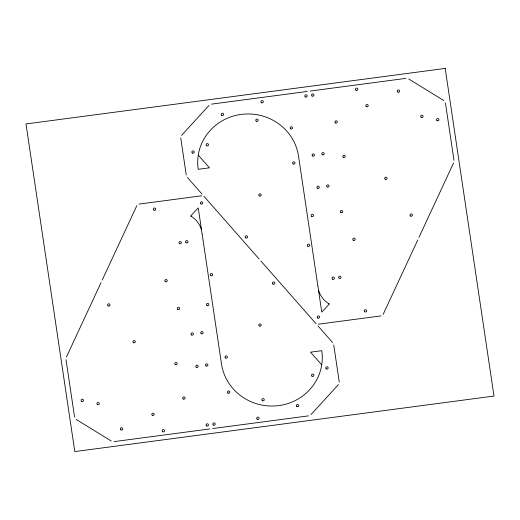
<?xml version="1.0" encoding="UTF-8"?>
<svg xmlns="http://www.w3.org/2000/svg" width="520" height="520" viewBox="0 0 520 520"><rect width="100%" height="100%" fill="white"/><g stroke="black" fill="none" stroke-linecap="round" stroke-linejoin="round"><path stroke-width="0.78" d="M66.417 357.045L101.062 282.562M102.219 280.072L136.819 205.692M383.182 314.308L417.781 239.928M418.938 237.439L453.583 162.955M181.539 135.395L209.034 105.404M310.967 414.596L338.462 384.605M211.51 104.13L307.333 91.435M310.141 91.065L405.957 78.377M139.042 204.087L201.643 195.8M318.357 324.2L380.959 315.913M114.042 441.623L209.859 428.935M212.667 428.565L308.49 415.87M408.72 78.962L443.911 100.646M191.087 216.268L190.658 216.002L198.244 207.903L201.468 229.567M328.913 303.732L329.342 303.999L321.757 312.097L318.533 290.433M76.089 419.354L111.28 441.038M198.406 155.272L209.463 167.817L198.211 169.312A50.674 48.711 4.1 0 1 241.169 114.406A50.674 48.711 4.1 0 1 298.506 156.026L317.856 285.896M321.594 364.728L310.538 352.183L321.789 350.688A50.674 48.711 4.1 0 1 278.831 405.594A50.674 48.711 4.1 0 1 221.494 363.974L202.144 234.104M187.415 177.483L202.04 194.109M203.879 196.203L259.077 258.954M260.923 261.047L316.121 323.798M317.961 325.891L332.586 342.518M318.747 290.459L317.87 285.994M201.253 229.541L202.131 234.006M445.432 102.921L453.973 160.258M333.749 345.007L339.261 382.025M180.739 137.976L186.251 174.993M66.027 359.743L74.568 417.079M191.119 216.229A24.161 23.224 4.1 0 1 201.377 229.508M328.881 303.771A24.161 23.224 4.1 0 1 318.624 290.492M445.198 68.425L26 123.948L74.802 451.575L494 396.051L445.198 68.425M307.814 246.272A1.209 1.163 4.1 0 0 309.692 245.401A1.209 1.163 4.1 0 0 307.964 244.264A1.209 1.163 4.1 0 0 307.814 246.272M353.308 240.247A1.209 1.163 4.1 0 0 355.186 239.375A1.209 1.163 4.1 0 0 353.457 238.238A1.209 1.163 4.1 0 0 353.308 240.247M165.341 281.671A1.209 1.163 4.1 0 0 167.225 280.807A1.209 1.163 4.1 0 0 165.49 279.669A1.209 1.163 4.1 0 0 165.341 281.671M210.834 275.646A1.209 1.163 4.1 0 0 212.713 274.781A1.209 1.163 4.1 0 0 210.983 273.644A1.209 1.163 4.1 0 0 210.834 275.646M81.608 401.31A1.209 1.163 4.1 0 0 83.486 400.446A1.209 1.163 4.1 0 0 81.757 399.308A1.209 1.163 4.1 0 0 81.608 401.31M97.442 404.599A1.209 1.163 4.1 0 0 99.327 403.735A1.209 1.163 4.1 0 0 97.591 402.597A1.209 1.163 4.1 0 0 97.442 404.599M120.887 429.858A1.209 1.163 4.1 0 0 122.772 428.994A1.209 1.163 4.1 0 0 121.037 427.856A1.209 1.163 4.1 0 0 120.887 429.858M152.341 415.266A1.209 1.163 4.1 0 0 154.226 414.401A1.209 1.163 4.1 0 0 152.49 413.263A1.209 1.163 4.1 0 0 152.341 415.266M162.689 431.724A1.209 1.163 4.1 0 0 164.573 430.853A1.209 1.163 4.1 0 0 162.838 429.715A1.209 1.163 4.1 0 0 162.689 431.724M183.177 399.009A1.209 1.163 4.1 0 0 185.055 398.144A1.209 1.163 4.1 0 0 183.326 397.007A1.209 1.163 4.1 0 0 183.177 399.009M206.577 425.913A1.209 1.163 4.1 0 0 208.462 425.041A1.209 1.163 4.1 0 0 206.726 423.904A1.209 1.163 4.1 0 0 206.577 425.913M213.33 425.016A1.209 1.163 4.1 0 0 215.215 424.144A1.209 1.163 4.1 0 0 213.48 423.007A1.209 1.163 4.1 0 0 213.33 425.016M227.968 393.081A1.209 1.163 4.1 0 0 229.853 392.21A1.209 1.163 4.1 0 0 228.118 391.072A1.209 1.163 4.1 0 0 227.968 393.081M257.218 419.204A1.209 1.163 4.1 0 0 259.103 418.334A1.209 1.163 4.1 0 0 257.368 417.196A1.209 1.163 4.1 0 0 257.218 419.204M262.36 400.699A1.209 1.163 4.1 0 0 264.238 399.828A1.209 1.163 4.1 0 0 262.509 398.691A1.209 1.163 4.1 0 0 262.36 400.699M296.861 406.556A1.209 1.163 4.1 0 0 298.74 405.685A1.209 1.163 4.1 0 0 297.011 404.547A1.209 1.163 4.1 0 0 296.861 406.556M312.019 376.181A1.209 1.163 4.1 0 0 313.898 375.317A1.209 1.163 4.1 0 0 312.169 374.179A1.209 1.163 4.1 0 0 312.019 376.181M326.281 368.907A1.209 1.163 4.1 0 0 328.159 368.043A1.209 1.163 4.1 0 0 326.43 366.906A1.209 1.163 4.1 0 0 326.281 368.907M364.754 311.798A1.209 1.163 4.1 0 0 366.639 310.928A1.209 1.163 4.1 0 0 364.904 309.79A1.209 1.163 4.1 0 0 364.754 311.798M225.518 357.994A1.209 1.163 4.1 0 0 227.403 357.13A1.209 1.163 4.1 0 0 225.667 355.992A1.209 1.163 4.1 0 0 225.518 357.994M206.044 365.95A1.209 1.163 4.1 0 0 207.928 365.079A1.209 1.163 4.1 0 0 206.2 363.942A1.209 1.163 4.1 0 0 206.044 365.95M196.319 367.237A1.209 1.163 4.1 0 0 198.205 366.366A1.209 1.163 4.1 0 0 196.469 365.228A1.209 1.163 4.1 0 0 196.319 367.237M175.279 364.65A1.209 1.163 4.1 0 0 177.164 363.779A1.209 1.163 4.1 0 0 175.428 362.642A1.209 1.163 4.1 0 0 175.279 364.65M133.432 342.661A1.209 1.163 4.1 0 0 135.31 341.79A1.209 1.163 4.1 0 0 133.582 340.652A1.209 1.163 4.1 0 0 133.432 342.661M191.51 334.951A1.209 1.163 4.1 0 0 193.394 334.081A1.209 1.163 4.1 0 0 191.666 332.943A1.209 1.163 4.1 0 0 191.51 334.951M201.24 333.658A1.209 1.163 4.1 0 0 203.119 332.793A1.209 1.163 4.1 0 0 201.389 331.656A1.209 1.163 4.1 0 0 201.24 333.658M259.324 325.988A1.209 1.163 4.1 0 0 261.209 325.117A1.209 1.163 4.1 0 0 259.474 323.98A1.209 1.163 4.1 0 0 259.324 325.988M317.714 318.026A1.209 1.163 4.1 0 0 319.592 317.161A1.209 1.163 4.1 0 0 317.863 316.024A1.209 1.163 4.1 0 0 317.714 318.026M339.151 278.304A1.209 1.163 4.1 0 0 341.029 277.44A1.209 1.163 4.1 0 0 339.3 276.302A1.209 1.163 4.1 0 0 339.151 278.304M332.54 279.182A1.209 1.163 4.1 0 0 334.425 278.311A1.209 1.163 4.1 0 0 332.69 277.173A1.209 1.163 4.1 0 0 332.54 279.182M272.928 284.057A1.209 1.163 4.1 0 0 274.814 283.192A1.209 1.163 4.1 0 0 273.078 282.055A1.209 1.163 4.1 0 0 272.928 284.057M206.986 305.519A1.209 1.163 4.1 0 0 208.864 304.655A1.209 1.163 4.1 0 0 207.136 303.517A1.209 1.163 4.1 0 0 206.986 305.519M177.769 309.394A1.209 1.163 4.1 0 0 179.654 308.522A1.209 1.163 4.1 0 0 177.918 307.385A1.209 1.163 4.1 0 0 177.769 309.394M108.102 305.89A1.209 1.163 4.1 0 0 109.987 305.019A1.209 1.163 4.1 0 0 108.251 303.882A1.209 1.163 4.1 0 0 108.102 305.89M153.894 210.119A1.209 1.163 4.1 0 0 155.773 209.255A1.209 1.163 4.1 0 0 154.044 208.111A1.209 1.163 4.1 0 0 153.894 210.119M179.498 243.607A1.209 1.163 4.1 0 0 181.383 242.743A1.209 1.163 4.1 0 0 179.647 241.605A1.209 1.163 4.1 0 0 179.498 243.607M186.102 242.736A1.209 1.163 4.1 0 0 187.987 241.865A1.209 1.163 4.1 0 0 186.251 240.728A1.209 1.163 4.1 0 0 186.102 242.736M245.713 237.861A1.209 1.163 4.1 0 0 247.598 236.99A1.209 1.163 4.1 0 0 245.863 235.853A1.209 1.163 4.1 0 0 245.713 237.861M259.317 195.93A1.209 1.163 4.1 0 0 261.203 195.065A1.209 1.163 4.1 0 0 259.467 193.928A1.209 1.163 4.1 0 0 259.317 195.93M200.935 203.892A1.209 1.163 4.1 0 0 202.813 203.021A1.209 1.163 4.1 0 0 201.084 201.883A1.209 1.163 4.1 0 0 200.935 203.892M192.368 153.01A1.209 1.163 4.1 0 0 194.246 152.139A1.209 1.163 4.1 0 0 192.517 151.001A1.209 1.163 4.1 0 0 192.368 153.01M206.629 145.737A1.209 1.163 4.1 0 0 208.507 144.865A1.209 1.163 4.1 0 0 206.778 143.728A1.209 1.163 4.1 0 0 206.629 145.737M221.786 115.362A1.209 1.163 4.1 0 0 223.672 114.491A1.209 1.163 4.1 0 0 221.936 113.353A1.209 1.163 4.1 0 0 221.786 115.362M256.288 121.219A1.209 1.163 4.1 0 0 258.167 120.354A1.209 1.163 4.1 0 0 256.438 119.216A1.209 1.163 4.1 0 0 256.288 121.219M261.423 102.713A1.209 1.163 4.1 0 0 263.308 101.849A1.209 1.163 4.1 0 0 261.573 100.711A1.209 1.163 4.1 0 0 261.423 102.713M290.68 128.837A1.209 1.163 4.1 0 0 292.558 127.972A1.209 1.163 4.1 0 0 290.829 126.835A1.209 1.163 4.1 0 0 290.68 128.837M293.124 163.923A1.209 1.163 4.1 0 0 295.009 163.053A1.209 1.163 4.1 0 0 293.28 161.915A1.209 1.163 4.1 0 0 293.124 163.923M311.668 216.398A1.209 1.163 4.1 0 0 313.553 215.534A1.209 1.163 4.1 0 0 311.825 214.396A1.209 1.163 4.1 0 0 311.668 216.398M340.866 212.531A1.209 1.163 4.1 0 0 342.751 211.666A1.209 1.163 4.1 0 0 341.022 210.529A1.209 1.163 4.1 0 0 340.866 212.531M327.132 186.966A1.209 1.163 4.1 0 0 329.017 186.102A1.209 1.163 4.1 0 0 327.281 184.964A1.209 1.163 4.1 0 0 327.132 186.966M317.408 188.253A1.209 1.163 4.1 0 0 319.293 187.389A1.209 1.163 4.1 0 0 317.558 186.251A1.209 1.163 4.1 0 0 317.408 188.253M322.329 154.7A1.209 1.163 4.1 0 0 324.207 153.835A1.209 1.163 4.1 0 0 322.478 152.698A1.209 1.163 4.1 0 0 322.329 154.7M312.605 155.987A1.209 1.163 4.1 0 0 314.483 155.123A1.209 1.163 4.1 0 0 312.754 153.985A1.209 1.163 4.1 0 0 312.605 155.987M305.312 96.902A1.209 1.163 4.1 0 0 307.197 96.031A1.209 1.163 4.1 0 0 305.461 94.894A1.209 1.163 4.1 0 0 305.312 96.902M312.072 96.005A1.209 1.163 4.1 0 0 313.95 95.141A1.209 1.163 4.1 0 0 312.221 94.003A1.209 1.163 4.1 0 0 312.072 96.005M343.363 157.267A1.209 1.163 4.1 0 0 345.248 156.397A1.209 1.163 4.1 0 0 343.512 155.259A1.209 1.163 4.1 0 0 343.363 157.267M335.472 122.909A1.209 1.163 4.1 0 0 337.35 122.038A1.209 1.163 4.1 0 0 335.621 120.9A1.209 1.163 4.1 0 0 335.472 122.909M410.547 216.028A1.209 1.163 4.1 0 0 412.425 215.163A1.209 1.163 4.1 0 0 410.696 214.025A1.209 1.163 4.1 0 0 410.547 216.028M385.216 179.257A1.209 1.163 4.1 0 0 387.101 178.393A1.209 1.163 4.1 0 0 385.365 177.249A1.209 1.163 4.1 0 0 385.216 179.257M355.959 90.194A1.209 1.163 4.1 0 0 357.838 89.323A1.209 1.163 4.1 0 0 356.109 88.185A1.209 1.163 4.1 0 0 355.959 90.194M366.308 106.652A1.209 1.163 4.1 0 0 368.186 105.781A1.209 1.163 4.1 0 0 366.457 104.644A1.209 1.163 4.1 0 0 366.308 106.652M397.761 92.059A1.209 1.163 4.1 0 0 399.64 91.189A1.209 1.163 4.1 0 0 397.911 90.051A1.209 1.163 4.1 0 0 397.761 92.059M421.207 117.319A1.209 1.163 4.1 0 0 423.085 116.448A1.209 1.163 4.1 0 0 421.356 115.31A1.209 1.163 4.1 0 0 421.207 117.319M437.041 120.601A1.209 1.163 4.1 0 0 438.919 119.737A1.209 1.163 4.1 0 0 437.19 118.599A1.209 1.163 4.1 0 0 437.041 120.601"/></g></svg>
